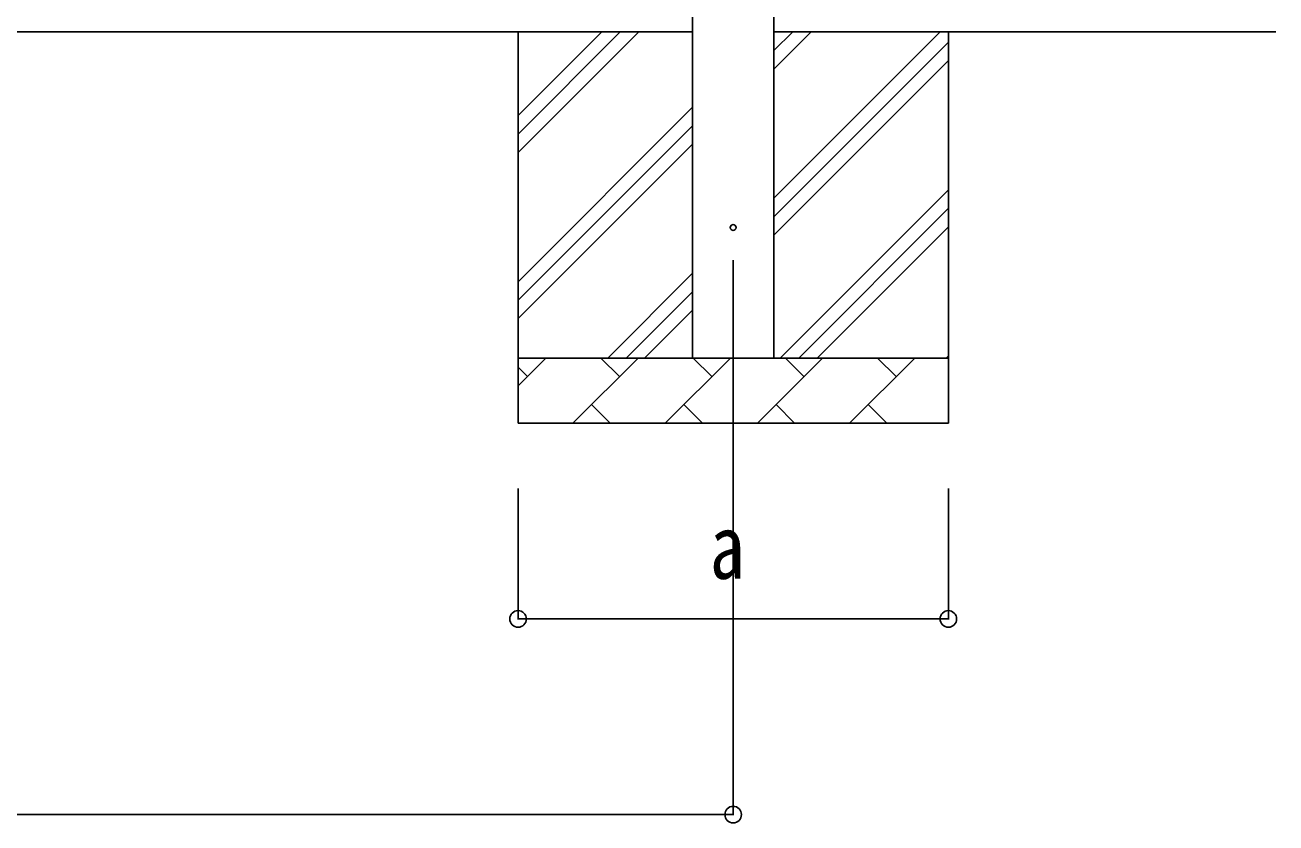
# Model space of a CAD drawing. Units: millimetres, scale not verified. Extents: x -12615 to 12615, y -8910 to 8910.
# Drawn here: x -7877 to -5959, y -4279 to -3056 of the extents above; entities that cross this region are included whole.
import ezdxf
from ezdxf.enums import TextEntityAlignment as Align

# ---------------------------------------------------------------- set-up
doc = ezdxf.new("R2010")
doc.units = ezdxf.units.MM
doc.header["$LTSCALE"] = 40
for name, color, linetype in [('0-3_YKK_12', 2, 'Continuous'), ('0-4_YKK_13', 4, 'Continuous'), ('0-5_YKK_A1', 4, 'Continuous'), ('0-6_YKK_D', 6, 'Continuous')]:
    doc.layers.add(name, color=color, linetype=linetype)
doc.styles.add('ＭＳ ゴシック', font='')
doc.styles.get('ＭＳ ゴシック').set_extended_font_data('MS Gothic')

msp = doc.modelspace()

# ---------------------------------------------------------------- linework, layer by layer
at = {"layer": '0-3_YKK_12'}
msp.add_line((-6791.32, -3416.36), (-6791.32, -3916.36), dxfattribs=at)
at = {"layer": '0-4_YKK_13'}
msp.add_circle((-6791.32, -3366.36), 4.5, dxfattribs=at)
at = {"layer": '0-5_YKK_A1'}
for p, q in [((-6853.82, -3566.36), (-6853.82, -711.36)), ((-6728.82, -711.36), (-6728.82, -3566.36)), ((-6853.82, -3066.36), (-9601.82, -3066.36)), ((-7121.32, -3066.36), (-7121.32, -3666.36)), ((-7121.32, -3251.42), (-6936.27, -3066.36)), ((-7121.32, -3223.13), (-6964.55, -3066.36)), ((-7121.32, -3194.85), (-6992.84, -3066.36)), ((-6728.82, -3066.36), (-5958.82, -3066.36)), ((-6728.82, -3321.46), (-6473.72, -3066.36)), ((-6728.82, -3123.47), (-6671.71, -3066.36)), ((-6728.82, -3095.19), (-6699.99, -3066.36)), ((-6461.32, -3066.36), (-6461.32, -3666.36)), ((-6728.82, -3349.75), (-6461.32, -3082.25)), ((-6728.82, -3378.03), (-6461.32, -3110.53)), ((-7121.32, -3449.4), (-6853.82, -3181.9)), ((-7121.32, -3477.69), (-6853.82, -3210.19)), ((-7121.32, -3505.97), (-6853.82, -3238.47)), ((-6719.16, -3566.36), (-6461.32, -3308.52)), ((-6690.88, -3566.36), (-6461.32, -3336.81)), ((-6662.59, -3566.36), (-6461.32, -3365.09)), ((-6983.72, -3566.36), (-6853.82, -3436.46)), ((-6955.44, -3566.36), (-6853.82, -3464.75)), ((-6927.15, -3566.36), (-6853.82, -3493.03)), ((-7121.32, -3566.36), (-6461.32, -3566.36)), ((-7121.32, -3609.26), (-7078.43, -3566.36)), ((-7037, -3666.36), (-6937, -3566.36)), ((-6965.56, -3594.92), (-6994.11, -3566.36)), ((-6895.58, -3666.36), (-6795.58, -3566.36)), ((-6824.14, -3594.92), (-6852.69, -3566.36)), ((-6754.16, -3666.36), (-6654.16, -3566.36)), ((-6682.72, -3594.92), (-6711.27, -3566.36)), ((-6612.74, -3666.36), (-6512.74, -3566.36)), ((-6541.29, -3594.92), (-6569.85, -3566.36)), ((-6464.6, -3566.36), (-6461.32, -3563.08)), ((-7106.98, -3594.92), (-7121.32, -3580.58)), ((-7008.45, -3637.81), (-6979.9, -3666.36)), ((-6867.03, -3637.81), (-6838.48, -3666.36)), ((-6725.61, -3637.81), (-6697.06, -3666.36)), ((-6584.19, -3637.81), (-6555.63, -3666.36)), ((-6461.32, -3666.36), (-7121.32, -3666.36))]:
    msp.add_line(p, q, dxfattribs=at)
at = {"layer": '0-6_YKK_D'}
for p, q in [((-7121.32, -3766.36), (-7121.32, -3967.36)), ((-6791.32, -3766.36), (-6791.32, -4267.36)), ((-6461.32, -3766.36), (-6461.32, -3967.36)), ((-6461.32, -3966.36), (-7121.32, -3966.36)), ((-9664.32, -4266.36), (-6791.32, -4266.36))]:
    msp.add_line(p, q, dxfattribs=at)
for centre in [(-7121.32, -3966.36), (-6461.32, -3966.36), (-6791.32, -4266.36)]:
    msp.add_circle(centre, 12.75, dxfattribs=at)

# ---------------------------------------------------------------- texts
at = {"layer": '0-6_YKK_D', "style": 'ＭＳ ゴシック', "width": 0.8}
msp.add_text('a', height=98.97, dxfattribs=at).set_placement((-6827.32, -3934.36), align=Align.BOTTOM_LEFT)

doc.saveas('drawing.dxf')
